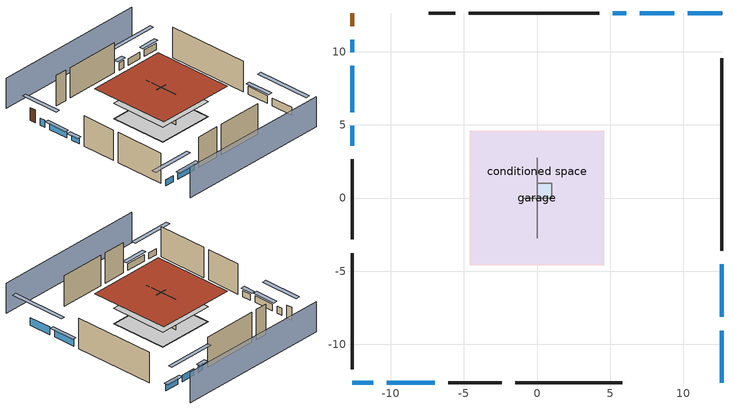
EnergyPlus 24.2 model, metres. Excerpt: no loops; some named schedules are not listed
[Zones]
air source heat pump airloop ret air zone
 floor adiabatic (AdiabaticConst): 0,0 0,1 1,1 1,0 z0
 wall adiabatic (AdiabaticConst): 0,1 0,0 1,0 1,1 0,1 z0:1
 ceiling adiabatic (AdiabaticConst): 1,0 1,1 0,1 0,0 z1
conditioned space
 floor to garage (Floor1 construction): -4.48,-4.48 -4.48,4.48 4.48,4.48 4.48,-4.48 z0
 floor adiabatic (AdiabaticFloorConstruction): -4.59,-4.59 -4.59,4.59 4.59,4.59 4.59,-4.59 z2.44
 floor foundation (Slab2 construction): -4.59,-4.59 -4.59,4.59 4.59,4.59 4.59,-4.59 z0
 wall outside (AdiabaticWallConstruction 1): -12.65,12.65 -12.65,11.74 z0:2.03
 wall outside (AdiabaticWallConstruction): 12.65,-12.65 12.65,-9.06 / 12.65,-8.13 12.65,-4.54 z0:1.22; 12.65,12.65 10.3,12.65 / 9.37,12.65 7.02,12.65 z0:1.04; -12.65,-12.65 -11.2,-12.65 z0:0.95; -10.28,-12.65 -6.99,-12.65 / -12.65,9.05 -12.65,5.86 z0:1.07; -12.65,10.81 -12.65,9.98 z0:1.1; -12.65,4.93 -12.65,3.58 z0:0.92; 6.1,12.65 5.2,12.65 z0:1.19
 wall outside (Wall3 construction): 12.65,-3.61 12.65,9.55 z0:4.88
 wall outside (Wall4 construction): -1.48,-12.65 5.84,-12.65 z0:4.88
 wall outside (Wall7 construction): -12.65,-3.76 -12.65,-11.72 z0:4.88
 wall outside (Wall8 construction): 4.27,12.65 -4.66,12.65 z0:4.88
 wall to garage (Wall5 construction): 0,2.74 0,-2.74 z0:4.88
 wall to garage (Wall6 construction): -0.91,0 0.91,0 z0:4.88
 window (WindowConstruction): 12.65,-12.65 12.65,-9.06 z0:1.22
 window (WindowConstruction 9): 12.65,12.65 10.3,12.65 z0:1.04
 window (WindowConstruction 1): 12.65,-8.13 12.65,-4.54 z0:1.22
 window (WindowConstruction 2): -12.65,-12.65 -11.21,-12.65 z0:0.94
 window (WindowConstruction 3): -10.28,-12.65 -6.99,-12.65 z0:1.07
 window (WindowConstruction 4): -12.65,10.81 -12.65,9.98 z0:1.1
 window (WindowConstruction 5): -12.65,9.05 -12.65,5.86 z0:1.07
 window (WindowConstruction 6): -12.65,4.93 -12.65,3.58 z0:0.91
 window (WindowConstruction 7): 9.37,12.65 7.02,12.65 z0:1.04
 window (WindowConstruction 8): 6.1,12.65 5.2,12.65 z0:1.19
 door (Door): -12.65,12.65 -12.65,11.74 z0:2.03
 ceiling adiabatic (AdiabaticFloorConstruction): 4.59,-4.59 4.59,4.59 -4.59,4.59 -4.59,-4.59 z2.44
 roof outside (Roof1 construction): -6.41,6.41 -6.41,-6.41 6.41,-6.41 6.41,6.41 z4.88
garage
 floor foundation (Slab1 construction): -4.48,-4.48 -4.48,4.48 4.48,4.48 4.48,-4.48 z0
 wall outside (Wall1 construction): -6.06,-12.65 -2.41,-12.65 z0:4.88
 wall outside (Wall2 construction): -12.65,2.65 -12.65,-2.83 z0:4.88
 wall outside (Wall9 construction): -5.59,12.65 -7.42,12.65 z0:4.88
shading: 12.65,17.22 -12.65,17.22 / -12.65,-17.22 12.65,-17.22 z0:4.88; 12.65,-6.32 12.65,-15.39 13.26,-15.39 13.26,-6.32 z3.96; 10,12.65 12.96,12.65 12.96,13.26 10,13.26 z1.34; 12.65,-4.24 12.65,-8.44 13.26,-8.44 13.26,-4.24 z1.52; -8.46,-12.65 -15.39,-12.65 -15.39,-13.26 -8.46,-13.26 z3.69; -6.69,-12.65 -10.58,-12.65 -10.58,-13.26 -6.69,-13.26 z1.37; -12.65,7.24 -12.65,13.55 -13.26,13.55 -13.26,7.24 z3.84; -12.65,5.56 -12.65,9.35 -13.26,9.35 -13.26,5.56 z1.37; -12.65,3.28 -12.65,5.24 -13.26,5.24 -13.26,3.28 z1.22; 4.28,12.65 12.12,12.65 12.12,13.26 4.28,13.26 z3.78; 4.89,12.65 6.4,12.65 6.4,13.26 4.89,13.26 z1.49
[Building]
Building 1: Terrain=Suburbs
[Site:Location]
Portland Intl Arpt_OR: Latitude {deg}=45.59; Longitude {deg}=-122.6; Time Zone {hr}=-8; Elevation {m}=33; Keep Site Location Information=Yes
[Site:GroundTemperature:Shallow]
10.2558, 8.96328, 8.85977, 9.47314, 11.9355, 14.3863, 16.5111, 17.8571, 17.9714, 16.8767, 14.8061, 12.4304
[Site:WaterMainsTemperature]
Calculation Method=Schedule; Temperature Schedule=mains temperature schedule
[Material] Roughness=Rough; Thermal Absorptance=0.9
Name | Thickness {m} | Conductivity {W/m-K} | Density {kg/m3} | Specific Heat {J/kg-K} | Solar Absorptance | Visible Absorptance
concrete 4.0 in. | 0.1016 | 1.803125 | 2242.8 | 837.4 | 0.7 | 0.7
door material | 0.04445 | 0.0612267 | 512.64 | 1214.23 | 0.7 | 0.7
floor covering | 0.0127 | 0.0433444 | 54.468 | 1339.84 | 0.6 | 0.6
floor covering 1 | 0.0127 | 0.0450781 | 54.468 | 1339.84 | 0.9 | 0.9
floor rigid ins; wall rigid ins | 0.512978 | 0.029427 | 32.04 | 1214.23 | 0.7 | 0.7
floor stud and cavity | 0.1397 | 0.923637 | 92.3553 | 1139.71 | 0.7 | 0.7
floor stud and cavity 1 | 0.1397 | 1.75129 | 37.0049 | 1207.88 | 0.7 | 0.7
furniture material conditioned space 1; furniture material garage 1 | 0.1524 | 0.115458 | 640.8 | 1214.23 | 0.6 | 0.6
gypsum board | 0.0127 | 0.160291 | 801 | 837.4 | 0.6 | 0.6
osb sheathing 0.5 in.; osb sheathing 0.5 in. 1; osb sheathing 0.5 in. 2 | 0.0127 | 0.115458 | 512.64 | 1214.23 | 0.7 | 0.7
osb sheathing 0.75 in. | 0.01905 | 0.115458 | 512.64 | 1214.23 | 0.7 | 0.7
roof rigid ins | 0.051816 | 0.029427 | 32.04 | 1214.23 | 0.7 | 0.7
roof stud and cavity | 0.2032 | 0.633245 | 78.34581 | 1123.46 | 0.7 | 0.7
slate or tile shingles | 0.01905 | 0.840978 | 1899.972 | 799.717 | 0.75 | 0.75
wall stud and cavity | 0.1397 | 0.727959 | 139.0536 | 1170.24 | 0.6 | 0.6
wall stud and cavity 1 | 0.1397 | 0.0951301 | 139.0536 | 1170.24 | 0.7 | 0.7
wall stud and cavity 2 | 0.1397 | 0.0856282 | 139.0536 | 1170.24 | 0.7 | 0.7
wall stud and cavity 3 | 0.0889 | 0.380278 | 52.3479 | 1209.89 | 0.7 | 0.7
wall stud and cavity 4 | 0.0889 | 0.391764 | 83.0341 | 1211.67 | 0.7 | 0.7
wood siding | 0.0254 | 0.102417 | 544.68 | 1172.36 | 0.85 | 0.85
wood siding 1; wood siding 2 | 0.0254 | 0.102417 | 544.68 | 1172.36 | 0.7 | 0.7
[Material:NoMass]
Adiabatic: Roughness=Rough; Thermal Resistance {m2-K/W}=176.1; Thermal Absorptance=0.9; Solar Absorptance=0.7; Visible Absorptance=0.7
[WindowMaterial:SimpleGlazingSystem]
WindowMaterial: U-Factor {W/m2-K}=2.78222; Solar Heat Gain Coefficient=0.56
[Construction]
AdiabaticConst: Adiabatic
AdiabaticFloorConstruction: floor stud and cavity 1, floor rigid ins, osb sheathing 0.75 in., floor covering
AdiabaticWallConstruction: wood siding 1, wall rigid ins, wall stud and cavity 3, gypsum board
AdiabaticWallConstruction 1: wood siding 2, wall rigid ins, wall stud and cavity 3, gypsum board
Door: door material
Floor1 construction: floor stud and cavity, osb sheathing 0.75 in., floor covering
furniture construction conditioned space 1: furniture material conditioned space 1
furniture construction garage 1: furniture material garage 1
PartitionWallConstruction: gypsum board, wall stud and cavity 4, gypsum board
Roof1 construction: slate or tile shingles, roof rigid ins, osb sheathing 0.75 in., roof stud and cavity, gypsum board
Slab1 construction: concrete 4.0 in.
Slab2 construction: concrete 4.0 in., floor covering 1
Wall1 construction; Wall2 construction: wood siding, osb sheathing 0.5 in., wall stud and cavity
Wall3 construction; Wall4 construction: wood siding, osb sheathing 0.5 in., wall stud and cavity 1, gypsum board
Wall5 construction: osb sheathing 0.5 in. 1, wall stud and cavity 2, gypsum board
Wall6 construction: osb sheathing 0.5 in. 2, wall stud and cavity 2, gypsum board
Wall7 construction; Wall8 construction: wood siding, osb sheathing 0.5 in. 1, wall stud and cavity 1, gypsum board
Wall9 construction: wood siding, osb sheathing 0.5 in. 1, wall stud and cavity
WindowConstruction; WindowConstruction 1; WindowConstruction 2; WindowConstruction 3; WindowConstruction 4; WindowConstruction 5; WindowConstruction 6; WindowConstruction 7; WindowConstruction 8; WindowConstruction 9: WindowMaterial
[Zone] Multiplier=1
Name | Volume {m3} | Part of Total Floor Area
air source heat pump airloop ret air zone | 1 | No
conditioned space | 606.66 | Yes
garage | 195.726 | Yes
[Space]
Name | Zone | Space Type | Volume {m3}
air source heat pump airloop ret air space | air source heat pump airloop ret air zone | Plenum Space Type
conditioned space 1 | conditioned space |  | 606.66
garage 1 | garage |  | 195.726
[SpaceList]
Plenum Space Type: air source heat pump airloop ret air space
[OtherEquipment] Design Level Calculation Method=EquipmentLevel
Name | Fuel Type | Zone or ZoneList or Space or SpaceList | Schedule | Design Level {W} | Fraction Latent | Fraction Radiant | Fraction Lost
air source heat pump airloop_0 RetCondToRP; air source heat pump airloop_0 RetSensLkToRP | None | air source heat pump airloop ret air space | Always On Discrete | 0 | 0 | 0 | 0
air source heat pump airloop_0 RetLatLkToRP | None | air source heat pump airloop ret air space | Always On Discrete | 0 | 1 | 0 | 0
air source heat pump airloop_0 SupCondToLv; air source heat pump airloop_0 SupSensLkToCond; mech vent house fan sensible load | None | conditioned space 1 | Always On Discrete | 0 | 0 | 0 | 0
air source heat pump airloop_0 SupLatLkToCond; mech vent house fan latent load | None | conditioned space 1 | Always On Discrete | 0 | 1 | 0 | 0
clothes dryer 1 | Electricity | conditioned space 1 | clothes_dryer | 0 | 0.015 | 0.081 | 0.85
cooking range 1 | NaturalGas | conditioned space 1 | cooking_range | 2752.19 | 0.16 | 0.384 | 0.2
general water use latent | None | conditioned space 1 | general water use schedule | 44.1266 | 1 | 0 | 0
general water use sensible | None | conditioned space 1 | general water use schedule | -43.4886 | 0 | 0.6 | 0
air source heat pump airloop_0 RetCondToDZ; air source heat pump airloop_0 SupCondToDZ; air source heat pump airloop_0 SupSensLkToDZ; water heater sens | None | garage 1 | Always On Discrete | 0 | 0 | 0 | 0
air source heat pump airloop_0 SupLatLkToDZ; water heater lat | None | garage 1 | Always On Discrete | 0 | 1 | 0 | 0
water heater energy adjustment1 | Electricity | garage 1 | Always On Discrete | 0.01 | 0 | 0 | 1
[SurfaceProperty:ExposedFoundationPerimeter] Exposed Perimeter Calculation Method=TotalExposedPerimeter
Name | Total Exposed Perimeter {m}
Slab2 | 31.91256
Slab1 | 21.9456
[SurfaceProperty:IncidentSolarMultiplier] Incident Solar Multiplier=1; Incident Solar Multiplier Schedule=trans schedule winter=0.85 summer=0.7
Window1; Window10; Window2; Window3; Window4; Window5; Window6; Window7; Window8; Window9
[InternalMass]
Name | Construction | Zone or ZoneList | Space or SpaceList | Surface Area {m2}
furniture mass conditioned space 1 | furniture construction conditioned space 1 | conditioned space | conditioned space 1 | 99.51774
partition wall mass | PartitionWallConstruction | conditioned space | conditioned space 1 | 248.794
furniture mass garage 1 | furniture construction garage 1 | garage | garage 1 | 8.02682
[Lights] Design Level Calculation Method=LightingLevel; Return Air Fraction=0; Fraction Radiant=0.6; Fraction Visible=0.2; Fraction Replaceable=1
Name | Zone or ZoneList or Space or SpaceList | Schedule | Lighting Level {W}
interior lighting | conditioned space 1 | lighting_interior | 327.539
garage lighting | garage 1 | lighting_garage | 8.01684
[People]
occupants: Zone or ZoneList or Space or SpaceList=conditioned space 1; Number of People Schedule=occupants; Number of People Calculation Method=People; Number of People=2; Fraction Radiant=0.314171; Sensible Heat Fraction=0.56303; Activity Level Schedule=occupants activity schedule; Carbon Dioxide Generation Rate {m3/s-W}=0; Enable ASHRAE 55 Comfort Warnings=No; Mean Radiant Temperature Calculation Type=EnclosureAveraged
[ElectricEquipment] Design Level Calculation Method=EquipmentLevel
Name | Zone or ZoneList or Space or SpaceList | Schedule | Design Level {W} | Fraction Latent | Fraction Radiant | Fraction Lost
ceiling fan | conditioned space 1 | ceiling_fan | 18.276 | 0 | 0.558 | 0
clothes dryer | conditioned space 1 | clothes_dryer | 4178.42 | 0.015 | 0.081 | 0.85
clothes washer | conditioned space 1 | clothes_washer | 627.322 | 0.03 | 0.162 | 0.7
cooking range | conditioned space 1 | cooking_range | 93.9085 | 0.16 | 0.384 | 0.2
fridge | conditioned space 1 | fridge schedule | 57.5342 | 0 | 0.6 | 0
mech vent bath fan 0 | conditioned space 1 | mech vent bath fan 0 schedule | 30 | 0 | 0 | 1
mech vent house fan | conditioned space 1 | mech vent house fan schedule | 0 | 0 | 0 | 1
mech vent house fan cfis | conditioned space 1 | mech vent house fan cfis schedule | 0 | 0 | 0 | 0
mech vent range fan 0 | conditioned space 1 | mech vent range fan 0 schedule | 30 | 0 | 0 | 1
misc plug loads | conditioned space 1 | plug_loads_other | 749.253 | 0.021 | 0.558 | 0.049
misc tv | conditioned space 1 | plug_loads_tv | 842.358 | 0 | 0.6 | 0
whole house fan | conditioned space 1 | Always On Discrete | 0 | 0 | 0 | 1
freezer | garage 1 | freezer schedule | 194.914 | 0 | 0.6 | 0
[ZoneInfiltration:DesignFlowRate] Schedule=Always On Discrete; Design Flow Rate Calculation Method=Flow/Zone; Design Flow Rate {m3/s}=0
Name | Zone or ZoneList or Space or SpaceList
infil flow; natural vent flow; whole house fan flow | conditioned space 1
garage 1 duct leakage imbalance infil flow | garage 1
[ZoneMixing] Schedule=Always On Continuous; Design Flow Rate Calculation Method=Flow/Zone; Design Flow Rate {m3/s}=0
Name | Zone or Space | Source Zone or Space
air source heat pump airloop_0 ZoneMixDZToCond mix | conditioned space | garage
air source heat pump airloop_0 ZoneMixCondToDZ mix | garage | conditioned space
[ZoneInfiltration:EffectiveLeakageArea]
infil garage 1: Zone or Space=garage 1; Schedule=Always On Discrete; Effective Air Leakage Area {cm2}=1019.39; Stack Coefficient=0.000129147; Wind Coefficient=4.38083e-05
[AirLoopHVAC:ReturnPlenum]
Air Loop HVAC Return Plenum 1: Zone=air source heat pump airloop ret air zone
[Foundation:Kiva] Wall Height Above Grade {m}=0.1016; Wall Depth Below Slab {m}=0.2032
Name | Initial Indoor Air Temperature {C}
Foundation Kiva 1 | 13.4258
Foundation Kiva 2 | 20.5556
[Foundation:Kiva:Settings]
Soil Conductivity {W/m-K}=1.9041; Soil Density {kg/m3}=1842.3; Soil Specific Heat {J/kg-K}=418.7; Ground Solar Absorptivity=0.9; Ground Thermal Absorptivity=0.9; Ground Surface Roughness {m}=0.03; Far-Field Width {m}=40; Deep-Ground Boundary Condition=ZeroFlux; Deep-Ground Depth {m}=40; Minimum Cell Dimension {m}=0.2; Maximum Cell Growth Coefficient=3; Simulation Timestep=Timestep
[Exterior:Lights]
exterior lighting: Schedule=exterior lighting schedule; Design Level {W}=8.97151
[EnergyManagementSystem:Sensor] Output:Variable or Output:Meter Index Key=garage
Name | Output:Variable or Output:Meter
air_source_heat_pump_airloop_0_DZ_T_s | Zone Air Temperature
air_source_heat_pump_airloop_0_DZ_W_s | Zone Mean Air Humidity Ratio
water_heater_amb_rh | Zone Air Relative Humidity
water_heater_amb_temp | Zone Mean Air Temperature
[Schedule:Constant]
Name | Hourly Value
Always On Discrete; mech vent house fan schedule; mech vent house fan cfis schedule; Always On Continuous | 1
occupants activity schedule | 117.228
fridge schedule | 0
[Schedule:Day:Interval]
trans schedule winter=0.85 summer=0.7 day; trans schedule winter=0.85 summer=0.7 day 2: No, 24:00, 0.85
trans schedule winter=0.85 summer=0.7 day 1: No, 24:00, 0.7
trans schedule winter=0.85 summer=0.7 default day; mech vent bath fan 0 schedule default day; mech vent range fan 0 schedule default day; general water use schedule default day: No, 24:00, 0
mech vent bath fan 0 schedule day: No, 03:00, 0, 04:00, 1, 24:00, 0
mech vent range fan 0 schedule day: No, 17:00, 0, 18:00, 1, 24:00, 0
general water use schedule day: No, 01:00, 0.315068, 03:00, 0.287671, 04:00, 0.342466, 05:00, 0.369863, 06:00, 0.520548, 07:00, 0.60274, 08:00, 0.534247, 10:00, 0.506849, 11:00, 0.465753, 14:00, 0.479452, 15:00, 0.534247, 16:00, 0.589041, 17:00, 0.69863, 18:00, 0.876712, 19:00, 0.890411, 20:00, 0.986301, 21:00, 1, 22:00, 0.863014, 23:00, 0.616438, 24:00, 0.465753
[Schedule:Week:Daily]
trans schedule winter=0.85 summer=0.7 Week Rule - Jan1-May26: trans schedule winter=0.85 summer=0.7 day, trans schedule winter=0.85 summer=0.7 day, trans schedule winter=0.85 summer=0.7 day, trans schedule winter=0.85 summer=0.7 day, trans schedule winter=0.85 summer=0.7 day, trans schedule winter=0.85 summer=0.7 day, trans schedule winter=0.85 summer=0.7 day, trans schedule winter=0.85 summer=0.7 default day, trans schedule winter=0.85 summer=0.7 default day, trans schedule winter=0.85 summer=0.7 default day, trans schedule winter=0.85 summer=0.7 default day, trans schedule winter=0.85 summer=0.7 default day
trans schedule winter=0.85 summer=0.7 Week Rule - May27-Jun2: trans schedule winter=0.85 summer=0.7 day, trans schedule winter=0.85 summer=0.7 day, trans schedule winter=0.85 summer=0.7 day, trans schedule winter=0.85 summer=0.7 day, trans schedule winter=0.85 summer=0.7 day, trans schedule winter=0.85 summer=0.7 day 1, trans schedule winter=0.85 summer=0.7 day 1, trans schedule winter=0.85 summer=0.7 default day, trans schedule winter=0.85 summer=0.7 default day, trans schedule winter=0.85 summer=0.7 default day, trans schedule winter=0.85 summer=0.7 default day, trans schedule winter=0.85 summer=0.7 default day
trans schedule winter=0.85 summer=0.7 Week Rule - Jun3-Sep29: trans schedule winter=0.85 summer=0.7 day 1, trans schedule winter=0.85 summer=0.7 day 1, trans schedule winter=0.85 summer=0.7 day 1, trans schedule winter=0.85 summer=0.7 day 1, trans schedule winter=0.85 summer=0.7 day 1, trans schedule winter=0.85 summer=0.7 day 1, trans schedule winter=0.85 summer=0.7 day 1, trans schedule winter=0.85 summer=0.7 default day, trans schedule winter=0.85 summer=0.7 default day, trans schedule winter=0.85 summer=0.7 default day, trans schedule winter=0.85 summer=0.7 default day, trans schedule winter=0.85 summer=0.7 default day
trans schedule winter=0.85 summer=0.7 Week Rule - Sep30-Oct6: trans schedule winter=0.85 summer=0.7 day 1, trans schedule winter=0.85 summer=0.7 day 2, trans schedule winter=0.85 summer=0.7 day 2, trans schedule winter=0.85 summer=0.7 day 2, trans schedule winter=0.85 summer=0.7 day 2, trans schedule winter=0.85 summer=0.7 day 2, trans schedule winter=0.85 summer=0.7 day 2, trans schedule winter=0.85 summer=0.7 default day, trans schedule winter=0.85 summer=0.7 default day, trans schedule winter=0.85 summer=0.7 default day, trans schedule winter=0.85 summer=0.7 default day, trans schedule winter=0.85 summer=0.7 default day
trans schedule winter=0.85 summer=0.7 Week Rule - Oct7-Dec31: trans schedule winter=0.85 summer=0.7 day 2, trans schedule winter=0.85 summer=0.7 day 2, trans schedule winter=0.85 summer=0.7 day 2, trans schedule winter=0.85 summer=0.7 day 2, trans schedule winter=0.85 summer=0.7 day 2, trans schedule winter=0.85 summer=0.7 day 2, trans schedule winter=0.85 summer=0.7 day 2, trans schedule winter=0.85 summer=0.7 default day, trans schedule winter=0.85 summer=0.7 default day, trans schedule winter=0.85 summer=0.7 default day, trans schedule winter=0.85 summer=0.7 default day, trans schedule winter=0.85 summer=0.7 default day
mech vent bath fan 0 schedule Week Rule - Jan1-Dec31: mech vent bath fan 0 schedule day, mech vent bath fan 0 schedule day, mech vent bath fan 0 schedule day, mech vent bath fan 0 schedule day, mech vent bath fan 0 schedule day, mech vent bath fan 0 schedule day, mech vent bath fan 0 schedule day, mech vent bath fan 0 schedule default day, mech vent bath fan 0 schedule default day, mech vent bath fan 0 schedule default day, mech vent bath fan 0 schedule default day, mech vent bath fan 0 schedule default day
mech vent range fan 0 schedule Week Rule - Jan1-Dec31: mech vent range fan 0 schedule day, mech vent range fan 0 schedule day, mech vent range fan 0 schedule day, mech vent range fan 0 schedule day, mech vent range fan 0 schedule day, mech vent range fan 0 schedule day, mech vent range fan 0 schedule day, mech vent range fan 0 schedule default day, mech vent range fan 0 schedule default day, mech vent range fan 0 schedule default day, mech vent range fan 0 schedule default day, mech vent range fan 0 schedule default day
general water use schedule Week Rule - Jan1-Dec31: general water use schedule day, general water use schedule day, general water use schedule day, general water use schedule day, general water use schedule day, general water use schedule day, general water use schedule day, general water use schedule default day, general water use schedule default day, general water use schedule default day, general water use schedule default day, general water use schedule default day
freezer schedule Week Rule - Jan1-Jan27: freezer schedule day, freezer schedule day, freezer schedule day, freezer schedule day, freezer schedule day, freezer schedule day, freezer schedule day, freezer schedule default day, freezer schedule default day, freezer schedule default day, freezer schedule default day, freezer schedule default day
freezer schedule Week Rule - Jan28-Feb3: freezer schedule day, freezer schedule day, freezer schedule day, freezer schedule day, freezer schedule day 1, freezer schedule day 1, freezer schedule day 1, freezer schedule default day, freezer schedule default day, freezer schedule default day, freezer schedule default day, freezer schedule default day
freezer schedule Week Rule - Feb4-Feb24: freezer schedule day 1, freezer schedule day 1, freezer schedule day 1, freezer schedule day 1, freezer schedule day 1, freezer schedule day 1, freezer schedule day 1, freezer schedule default day, freezer schedule default day, freezer schedule default day, freezer schedule default day, freezer schedule default day
freezer schedule Week Rule - Feb25-Mar3: freezer schedule day 1, freezer schedule day 1, freezer schedule day 1, freezer schedule day 1, freezer schedule day 2, freezer schedule day 2, freezer schedule day 2, freezer schedule default day, freezer schedule default day, freezer schedule default day, freezer schedule default day, freezer schedule default day
freezer schedule Week Rule - Mar4-May26: freezer schedule day 2, freezer schedule day 2, freezer schedule day 2, freezer schedule day 2, freezer schedule day 2, freezer schedule day 2, freezer schedule day 2, freezer schedule default day, freezer schedule default day, freezer schedule default day, freezer schedule default day, freezer schedule default day
freezer schedule Week Rule - May27-Jun2: freezer schedule day 2, freezer schedule day 2, freezer schedule day 2, freezer schedule day 2, freezer schedule day 2, freezer schedule day 3, freezer schedule day 3, freezer schedule default day, freezer schedule default day, freezer schedule default day, freezer schedule default day, freezer schedule default day
freezer schedule Week Rule - Jun3-Sep29: freezer schedule day 3, freezer schedule day 3, freezer schedule day 3, freezer schedule day 3, freezer schedule day 3, freezer schedule day 3, freezer schedule day 3, freezer schedule default day, freezer schedule default day, freezer schedule default day, freezer schedule default day, freezer schedule default day
freezer schedule Week Rule - Sep30-Oct6: freezer schedule day 3, freezer schedule day 4, freezer schedule day 4, freezer schedule day 4, freezer schedule day 4, freezer schedule day 4, freezer schedule day 4, freezer schedule default day, freezer schedule default day, freezer schedule default day, freezer schedule default day, freezer schedule default day
freezer schedule Week Rule - Oct7-Oct27: freezer schedule day 4, freezer schedule day 4, freezer schedule day 4, freezer schedule day 4, freezer schedule day 4, freezer schedule day 4, freezer schedule day 4, freezer schedule default day, freezer schedule default day, freezer schedule default day, freezer schedule default day, freezer schedule default day
freezer schedule Week Rule - Oct28-Nov3: freezer schedule day 4, freezer schedule day 4, freezer schedule day 4, freezer schedule day 4, freezer schedule day 5, freezer schedule day 5, freezer schedule day 5, freezer schedule default day, freezer schedule default day, freezer schedule default day, freezer schedule default day, freezer schedule default day
freezer schedule Week Rule - Nov4-Nov24: freezer schedule day 5, freezer schedule day 5, freezer schedule day 5, freezer schedule day 5, freezer schedule day 5, freezer schedule day 5, freezer schedule day 5, freezer schedule default day, freezer schedule default day, freezer schedule default day, freezer schedule default day, freezer schedule default day
freezer schedule Week Rule - Nov25-Dec1: freezer schedule day 5, freezer schedule day 5, freezer schedule day 5, freezer schedule day 5, freezer schedule day 5, freezer schedule day 5, freezer schedule day 6, freezer schedule default day, freezer schedule default day, freezer schedule default day, freezer schedule default day, freezer schedule default day
freezer schedule Week Rule - Dec2-Dec31: freezer schedule day 6, freezer schedule day 6, freezer schedule day 6, freezer schedule day 6, freezer schedule day 6, freezer schedule day 6, freezer schedule day 6, freezer schedule default day, freezer schedule default day, freezer schedule default day, freezer schedule default day, freezer schedule default day
exterior lighting schedule Week Rule - Jan1-Jan27: exterior lighting schedule day, exterior lighting schedule day, exterior lighting schedule day, exterior lighting schedule day, exterior lighting schedule day, exterior lighting schedule day, exterior lighting schedule day, exterior lighting schedule default day, exterior lighting schedule default day, exterior lighting schedule default day, exterior lighting schedule default day, exterior lighting schedule default day
exterior lighting schedule Week Rule - Jan28-Feb3: exterior lighting schedule day, exterior lighting schedule day, exterior lighting schedule day, exterior lighting schedule day, exterior lighting schedule day 1, exterior lighting schedule day 1, exterior lighting schedule day 1, exterior lighting schedule default day, exterior lighting schedule default day, exterior lighting schedule default day, exterior lighting schedule default day, exterior lighting schedule default day
exterior lighting schedule Week Rule - Feb4-Feb24: exterior lighting schedule day 1, exterior lighting schedule day 1, exterior lighting schedule day 1, exterior lighting schedule day 1, exterior lighting schedule day 1, exterior lighting schedule day 1, exterior lighting schedule day 1, exterior lighting schedule default day, exterior lighting schedule default day, exterior lighting schedule default day, exterior lighting schedule default day, exterior lighting schedule default day
exterior lighting schedule Week Rule - Feb25-Mar3: exterior lighting schedule day 1, exterior lighting schedule day 1, exterior lighting schedule day 1, exterior lighting schedule day 1, exterior lighting schedule day 2, exterior lighting schedule day 2, exterior lighting schedule day 2, exterior lighting schedule default day, exterior lighting schedule default day, exterior lighting schedule default day, exterior lighting schedule default day, exterior lighting schedule default day
exterior lighting schedule Week Rule - Mar4-Mar31: exterior lighting schedule day 2, exterior lighting schedule day 2, exterior lighting schedule day 2, exterior lighting schedule day 2, exterior lighting schedule day 2, exterior lighting schedule day 2, exterior lighting schedule day 2, exterior lighting schedule default day, exterior lighting schedule default day, exterior lighting schedule default day, exterior lighting schedule default day, exterior lighting schedule default day
exterior lighting schedule Week Rule - Apr1-Apr28: exterior lighting schedule day 3, exterior lighting schedule day 3, exterior lighting schedule day 3, exterior lighting schedule day 3, exterior lighting schedule day 3, exterior lighting schedule day 3, exterior lighting schedule day 3, exterior lighting schedule default day, exterior lighting schedule default day, exterior lighting schedule default day, exterior lighting schedule default day, exterior lighting schedule default day
exterior lighting schedule Week Rule - Apr29-May5: exterior lighting schedule day 3, exterior lighting schedule day 3, exterior lighting schedule day 4, exterior lighting schedule day 4, exterior lighting schedule day 4, exterior lighting schedule day 4, exterior lighting schedule day 4, exterior lighting schedule default day, exterior lighting schedule default day, exterior lighting schedule default day, exterior lighting schedule default day, exterior lighting schedule default day
exterior lighting schedule Week Rule - May6-May26: exterior lighting schedule day 4, exterior lighting schedule day 4, exterior lighting schedule day 4, exterior lighting schedule day 4, exterior lighting schedule day 4, exterior lighting schedule day 4, exterior lighting schedule day 4, exterior lighting schedule default day, exterior lighting schedule default day, exterior lighting schedule default day, exterior lighting schedule default day, exterior lighting schedule default day
exterior lighting schedule Week Rule - May27-Jun2: exterior lighting schedule day 4, exterior lighting schedule day 4, exterior lighting schedule day 4, exterior lighting schedule day 4, exterior lighting schedule day 4, exterior lighting schedule day 5, exterior lighting schedule day 5, exterior lighting schedule default day, exterior lighting schedule default day, exterior lighting schedule default day, exterior lighting schedule default day, exterior lighting schedule default day
exterior lighting schedule Week Rule - Jun3-Jun30: exterior lighting schedule day 5, exterior lighting schedule day 5, exterior lighting schedule day 5, exterior lighting schedule day 5, exterior lighting schedule day 5, exterior lighting schedule day 5, exterior lighting schedule day 5, exterior lighting schedule default day, exterior lighting schedule default day, exterior lighting schedule default day, exterior lighting schedule default day, exterior lighting schedule default day
exterior lighting schedule Week Rule - Jul1-Jul28: exterior lighting schedule day 6, exterior lighting schedule day 6, exterior lighting schedule day 6, exterior lighting schedule day 6, exterior lighting schedule day 6, exterior lighting schedule day 6, exterior lighting schedule day 6, exterior lighting schedule default day, exterior lighting schedule default day, exterior lighting schedule default day, exterior lighting schedule default day, exterior lighting schedule default day
exterior lighting schedule Week Rule - Jul29-Aug4: exterior lighting schedule day 6, exterior lighting schedule day 6, exterior lighting schedule day 6, exterior lighting schedule day 7, exterior lighting schedule day 7, exterior lighting schedule day 7, exterior lighting schedule day 7, exterior lighting schedule default day, exterior lighting schedule default day, exterior lighting schedule default day, exterior lighting schedule default day, exterior lighting schedule default day
exterior lighting schedule Week Rule - Aug5-Aug25: exterior lighting schedule day 7, exterior lighting schedule day 7, exterior lighting schedule day 7, exterior lighting schedule day 7, exterior lighting schedule day 7, exterior lighting schedule day 7, exterior lighting schedule day 7, exterior lighting schedule default day, exterior lighting schedule default day, exterior lighting schedule default day, exterior lighting schedule default day, exterior lighting schedule default day
exterior lighting schedule Week Rule - Aug26-Sep1: exterior lighting schedule day 7, exterior lighting schedule day 7, exterior lighting schedule day 7, exterior lighting schedule day 7, exterior lighting schedule day 7, exterior lighting schedule day 7, exterior lighting schedule day 8, exterior lighting schedule default day, exterior lighting schedule default day, exterior lighting schedule default day, exterior lighting schedule default day, exterior lighting schedule default day
exterior lighting schedule Week Rule - Sep2-Sep29: exterior lighting schedule day 8, exterior lighting schedule day 8, exterior lighting schedule day 8, exterior lighting schedule day 8, exterior lighting schedule day 8, exterior lighting schedule day 8, exterior lighting schedule day 8, exterior lighting schedule default day, exterior lighting schedule default day, exterior lighting schedule default day, exterior lighting schedule default day, exterior lighting schedule default day
exterior lighting schedule Week Rule - Sep30-Oct6: exterior lighting schedule day 8, exterior lighting schedule day 9, exterior lighting schedule day 9, exterior lighting schedule day 9, exterior lighting schedule day 9, exterior lighting schedule day 9, exterior lighting schedule day 9, exterior lighting schedule default day, exterior lighting schedule default day, exterior lighting schedule default day, exterior lighting schedule default day, exterior lighting schedule default day
exterior lighting schedule Week Rule - Oct7-Oct27: exterior lighting schedule day 9, exterior lighting schedule day 9, exterior lighting schedule day 9, exterior lighting schedule day 9, exterior lighting schedule day 9, exterior lighting schedule day 9, exterior lighting schedule day 9, exterior lighting schedule default day, exterior lighting schedule default day, exterior lighting schedule default day, exterior lighting schedule default day, exterior lighting schedule default day
exterior lighting schedule Week Rule - Oct28-Nov3: exterior lighting schedule day 9, exterior lighting schedule day 9, exterior lighting schedule day 9, exterior lighting schedule day 9, exterior lighting schedule day 10, exterior lighting schedule day 10, exterior lighting schedule day 10, exterior lighting schedule default day, exterior lighting schedule default day, exterior lighting schedule default day, exterior lighting schedule default day, exterior lighting schedule default day
exterior lighting schedule Week Rule - Nov4-Nov24: exterior lighting schedule day 10, exterior lighting schedule day 10, exterior lighting schedule day 10, exterior lighting schedule day 10, exterior lighting schedule day 10, exterior lighting schedule day 10, exterior lighting schedule day 10, exterior lighting schedule default day, exterior lighting schedule default day, exterior lighting schedule default day, exterior lighting schedule default day, exterior lighting schedule default day
exterior lighting schedule Week Rule - Nov25-Dec1: exterior lighting schedule day 10, exterior lighting schedule day 10, exterior lighting schedule day 10, exterior lighting schedule day 10, exterior lighting schedule day 10, exterior lighting schedule day 10, exterior lighting schedule day 11, exterior lighting schedule default day, exterior lighting schedule default day, exterior lighting schedule default day, exterior lighting schedule default day, exterior lighting schedule default day
exterior lighting schedule Week Rule - Dec2-Dec31: exterior lighting schedule day 11, exterior lighting schedule day 11, exterior lighting schedule day 11, exterior lighting schedule day 11, exterior lighting schedule day 11, exterior lighting schedule day 11, exterior lighting schedule day 11, exterior lighting schedule default day, exterior lighting schedule default day, exterior lighting schedule default day, exterior lighting schedule default day, exterior lighting schedule default day
[Schedule:Year]
trans schedule winter=0.85 summer=0.7: trans schedule winter=0.85 summer=0.7 Week Rule - Jan1-May26, 1, 1, 5, 26, trans schedule winter=0.85 summer=0.7 Week Rule - May27-Jun2, 5, 27, 6, 2, trans schedule winter=0.85 summer=0.7 Week Rule - Jun3-Sep29, 6, 3, 9, 29, trans schedule winter=0.85 summer=0.7 Week Rule - Sep30-Oct6, 9, 30, 10, 6, trans schedule winter=0.85 summer=0.7 Week Rule - Oct7-Dec31, 10, 7, 12, 31
mech vent bath fan 0 schedule: mech vent bath fan 0 schedule Week Rule - Jan1-Dec31, 1, 1, 12, 31
mech vent range fan 0 schedule: mech vent range fan 0 schedule Week Rule - Jan1-Dec31, 1, 1, 12, 31
general water use schedule: general water use schedule Week Rule - Jan1-Dec31, 1, 1, 12, 31
freezer schedule: freezer schedule Week Rule - Jan1-Jan27, 1, 1, 1, 27, freezer schedule Week Rule - Jan28-Feb3, 1, 28, 2, 3, freezer schedule Week Rule - Feb4-Feb24, 2, 4, 2, 24, freezer schedule Week Rule - Feb25-Mar3, 2, 25, 3, 3, freezer schedule Week Rule - Mar4-May26, 3, 4, 5, 26, freezer schedule Week Rule - May27-Jun2, 5, 27, 6, 2, freezer schedule Week Rule - Jun3-Sep29, 6, 3, 9, 29, freezer schedule Week Rule - Sep30-Oct6, 9, 30, 10, 6, freezer schedule Week Rule - Oct7-Oct27, 10, 7, 10, 27, freezer schedule Week Rule - Oct28-Nov3, 10, 28, 11, 3, freezer schedule Week Rule - Nov4-Nov24, 11, 4, 11, 24, freezer schedule Week Rule - Nov25-Dec1, 11, 25, 12, 1, freezer schedule Week Rule - Dec2-Dec31, 12, 2, 12, 31
exterior lighting schedule: exterior lighting schedule Week Rule - Jan1-Jan27, 1, 1, 1, 27, exterior lighting schedule Week Rule - Jan28-Feb3, 1, 28, 2, 3, exterior lighting schedule Week Rule - Feb4-Feb24, 2, 4, 2, 24, exterior lighting schedule Week Rule - Feb25-Mar3, 2, 25, 3, 3, exterior lighting schedule Week Rule - Mar4-Mar31, 3, 4, 3, 31, exterior lighting schedule Week Rule - Apr1-Apr28, 4, 1, 4, 28, exterior lighting schedule Week Rule - Apr29-May5, 4, 29, 5, 5, exterior lighting schedule Week Rule - May6-May26, 5, 6, 5, 26, exterior lighting schedule Week Rule - May27-Jun2, 5, 27, 6, 2, exterior lighting schedule Week Rule - Jun3-Jun30, 6, 3, 6, 30, exterior lighting schedule Week Rule - Jul1-Jul28, 7, 1, 7, 28, exterior lighting schedule Week Rule - Jul29-Aug4, 7, 29, 8, 4, exterior lighting schedule Week Rule - Aug5-Aug25, 8, 5, 8, 25, exterior lighting schedule Week Rule - Aug26-Sep1, 8, 26, 9, 1, exterior lighting schedule Week Rule - Sep2-Sep29, 9, 2, 9, 29, exterior lighting schedule Week Rule - Sep30-Oct6, 9, 30, 10, 6, exterior lighting schedule Week Rule - Oct7-Oct27, 10, 7, 10, 27, exterior lighting schedule Week Rule - Oct28-Nov3, 10, 28, 11, 3, exterior lighting schedule Week Rule - Nov4-Nov24, 11, 4, 11, 24, exterior lighting schedule Week Rule - Nov25-Dec1, 11, 25, 12, 1, exterior lighting schedule Week Rule - Dec2-Dec31, 12, 2, 12, 31
[Schedule:File] File=in.schedules.csv; Rows to Skip at Top=1; Number of Hours of Data=8760; Column Separator=Comma; Interpolate to Timestep=Yes; Minutes per Item=15; Adjust Schedule for Daylight Savings=Yes
Name | Column Number
lighting_interior | 5
occupants | 1
ceiling_fan | 4
clothes_dryer | 9
clothes_washer | 8
cooking_range | 10
plug_loads_other | 2
plug_loads_tv | 3
lighting_garage | 6
[Schedule:Compact]
mains temperature schedule: Through: 01/01, For: AllDays, Until: 24:00, 13.0633, Through: 01/02, For: AllDays, Until: 24:00, 13.0189, Through: 01/03, For: AllDays, Until: 24:00, 12.975, Through: 01/04, For: AllDays, Until: 24:00, 12.9328, Through: 01/05, For: AllDays, Until: 24:00, 12.8917, Through: 01/06, For: AllDays, Until: 24:00, 12.8517, Through: 01/07, For: AllDays, Until: 24:00, 12.8122, Through: 01/08, For: AllDays, Until: 24:00, 12.7744, Through: 01/09, For: AllDays, Until: 24:00, 12.7378, Through: 01/10, For: AllDays, Until: 24:00, 12.7017, Through: 01/11, For: AllDays, Until: 24:00, 12.6672, Through: 01/12, For: AllDays, Until: 24:00, 12.6339, Through: 01/13, For: AllDays, Until: 24:00, 12.6017, Through: 01/14, For: AllDays, Until: 24:00, 12.5706, Through: 01/15, For: AllDays, Until: 24:00, 12.5411, Through: 01/16, For: AllDays, Until: 24:00, 12.5122, Through: 01/17, For: AllDays, Until: 24:00, 12.485, Through: 01/18, For: AllDays, Until: 24:00, 12.4583, Through: 01/19, For: AllDays, Until: 24:00, 12.4333, Through: 01/20, For: AllDays, Until: 24:00, 12.41, Through: 01/21, For: AllDays, Until: 24:00, 12.3872, Through: 01/22, For: AllDays, Until: 24:00, 12.3661, Through: 01/23, For: AllDays, Until: 24:00, 12.3456, Through: 01/24, For: AllDays, Until: 24:00, 12.3272, Through: 01/25, For: AllDays, Until: 24:00, 12.3094, Through: 01/26, For: AllDays, Until: 24:00, 12.2933, Through: 01/27, For: AllDays, Until: 24:00, 12.2783, Through: 01/28, For: AllDays, Until: 24:00, 12.2644, Through: 01/29, For: AllDays, Until: 24:00, 12.2517, Through: 01/30, For: AllDays, Until: 24:00, 12.2406, Through: 01/31, For: AllDays, Until: 24:00, 12.2306, Through: 02/01, For: AllDays, Until: 24:00, 12.2222, Through: 02/02, For: AllDays, Until: 24:00, 12.215, Through: 02/03, For: AllDays, Until: 24:00, 12.2089, Through: 02/04, For: AllDays, Until: 24:00, 12.2039, Through: 02/05, For: AllDays, Until: 24:00, 12.2006, Through: 02/06, For: AllDays, Until: 24:00, 12.1983, Through: 02/07, For: AllDays, Until: 24:00, 12.1978, Through: 02/08, For: AllDays, Until: 24:00, 12.1978, Through: 02/09, For: AllDays, Until: 24:00, 12.2, Through: 02/10, For: AllDays, Until: 24:00, 12.2028, Through: 02/11, For: AllDays, Until: 24:00, 12.2072, Through: 02/12, For: AllDays, Until: 24:00, 12.2128, Through: 02/13, For: AllDays, Until: 24:00, 12.2194, Through: 02/14, For: AllDays, Until: 24:00, 12.2278, Through: 02/15, For: AllDays, Until: 24:00, 12.2372, Through: 02/16, For: AllDays, Until: 24:00, 12.2483, Through: 02/17, For: AllDays, Until: 24:00, 12.26, Through: 02/18, For: AllDays, Until: 24:00, 12.2733, Through: 02/19, For: AllDays, Until: 24:00, 12.2883, Through: 02/20, For: AllDays, Until: 24:00, 12.3039, Through: 02/21, For: AllDays, Until: 24:00, 12.3211, Through: 02/22, For: AllDays, Until: 24:00, 12.3394, Through: 02/23, For: AllDays, Until: 24:00, 12.3594, Through: 02/24, For: AllDays, Until: 24:00, 12.38, Through: 02/25, For: AllDays, Until: 24:00, 12.4022, Through: 02/26, For: AllDays, Until: 24:00, 12.4256, Through: 02/27, For: AllDays, Until: 24:00, 12.4506, Through: 02/28, For: AllDays, Until: 24:00, 12.4761, Through: 03/01, For: AllDays, Until: 24:00, 12.5033, Through: 03/02, For: AllDays, Until: 24:00, 12.5317, Through: 03/03, For: AllDays, Until: 24:00, 12.5611, Through: 03/04, For: AllDays, Until: 24:00, 12.5917, Through: 03/05, For: AllDays, Until: 24:00, 12.6233, Through: 03/06, For: AllDays, Until: 24:00, 12.6567, Through: 03/07, For: AllDays, Until: 24:00, 12.6906, Through: 03/08, For: AllDays, Until: 24:00, 12.7261, Through: 03/09, For: AllDays, Until: 24:00, 12.7628, Through: 03/10, For: AllDays, Until: 24:00, 12.8, Through: 03/11, For: AllDays, Until: 24:00, 12.8389, Through: 03/12, For: AllDays, Until: 24:00, 12.8789, Through: 03/13, For: AllDays, Until: 24:00, 12.9194, Through: 03/14, For: AllDays, Until: 24:00, 12.9617, Through: 03/15, For: AllDays, Until: 24:00, 13.0044, Through: 03/16, For: AllDays, Until: 24:00, 13.0489, Through: 03/17, For: AllDays, Until: 24:00, 13.0939, Through: 03/18, For: AllDays, Until: 24:00, 13.14, Through: 03/19, For: AllDays, Until: 24:00, 13.1872, Through: 03/20, For: AllDays, Until: 24:00, 13.2356, Through: 03/21, For: AllDays, Until: 24:00, 13.285, Through: 03/22, For: AllDays, Until: 24:00, 13.335, Through: 03/23, For: AllDays, Until: 24:00, 13.3861, Through: 03/24, For: AllDays, Until: 24:00, 13.4383, Through: 03/25, For: AllDays, Until: 24:00, 13.4911, Through: 03/26, For: AllDays, Until: 24:00, 13.545, Through: 03/27, For: AllDays, Until: 24:00, 13.6, Through: 03/28, For: AllDays, Until: 24:00, 13.6556, Through: 03/29, For: AllDays, Until: 24:00, 13.7122, Through: 03/30, For: AllDays, Until: 24:00, 13.77, Through: 03/31, For: AllDays, Until: 24:00, 13.8283, Through: 04/01, For: AllDays, Until: 24:00, 13.8872, Through: 04/02, For: AllDays, Until: 24:00, 13.9472, Through: 04/03, For: AllDays, Until: 24:00, 14.0078, Through: 04/04, For: AllDays, Until: 24:00, 14.0689, Through: 04/05, For: AllDays, Until: 24:00, 14.1311, Through: 04/06, For: AllDays, Until: 24:00, 14.1944, Through: 04/07, For: AllDays, Until: 24:00, 14.2578, Through: 04/08, For: AllDays, Until: 24:00, 14.3222, Through: 04/09, For: AllDays, Until: 24:00, 14.3872, Through: 04/10, For: AllDays, Until: 24:00, 14.4528, Through: 04/11, For: AllDays, Until: 24:00, 14.5189, Through: 04/12, For: AllDays, Until: 24:00, 14.5856, Through: 04/13, For: AllDays, Until: 24:00, 14.6533, Through: 04/14, For: AllDays, Until: 24:00, 14.7211, Through: 04/15, For: AllDays, Until: 24:00, 14.7894, Through: 04/16, For: AllDays, Until: 24:00, 14.8589, Through: 04/17, For: AllDays, Until: 24:00, 14.9283, Through: 04/18, For: AllDays, Until: 24:00, 14.9983, Through: 04/19, For: AllDays, Until: 24:00, 15.0689, Through: 04/20, For: AllDays, Until: 24:00, 15.14, Through: 04/21, For: AllDays, Until: 24:00, 15.2111, Through: 04/22, For: AllDays, Until: 24:00, 15.2833, Through: 04/23, For: AllDays, Until: 24:00, 15.3556, Through: 04/24, For: AllDays, Until: 24:00, 15.4278, Through: 04/25, For: AllDays, Until: 24:00, 15.5006, Through: 04/26, For: AllDays, Until: 24:00, 15.5739, Through: 04/27, For: AllDays, Until: 24:00, 15.6478, Through: 04/28, For: AllDays, Until: 24:00, 15.7211, Through: 04/29, For: AllDays, Until: 24:00, 15.7956, Through: 04/30, For: AllDays, Until: 24:00, 15.8694, Through: 05/01, For: AllDays, Until: 24:00, 15.9439, Through: 05/02, For: AllDays, Until: 24:00, 16.0189, Through: 05/03, For: AllDays, Until: 24:00, 16.0939, Through: 05/04, For: AllDays, Until: 24:00, 16.1689, Through: 05/05, For: AllDays, Until: 24:00, 16.2439, Through: 05/06, For: AllDays, Until: 24:00, 16.3189, Through: 05/07, For: AllDays, Until: 24:00, 16.3944, Through: 05/08, For: AllDays, Until: 24:00, 16.4694, Through: 05/09, For: AllDays, Until: 24:00, 16.545, Through: 05/10, For: AllDays, Until: 24:00, 16.6206, Through: 05/11, For: AllDays, Until: 24:00, 16.6956, Through: 05/12, For: AllDays, Until: 24:00, 16.7711, Through: 05/13, For: AllDays, Until: 24:00, 16.8461, Through: 05/14, For: AllDays, Until: 24:00, 16.9217, Through: 05/15, For: AllDays, Until: 24:00, 16.9967, Through: 05/16, For: AllDays, Until: 24:00, 17.0717, Through: 05/17, For: AllDays, Until: 24:00, 17.1467, Through: 05/18, For: AllDays, Until: 24:00, 17.2211, Through: 05/19, For: AllDays, Until: 24:00, 17.2956, Through: 05/20, For: AllDays, Until: 24:00, 17.37, Through: 05/21, For: AllDays, Until: 24:00, 17.4439, Through: 05/22, For: AllDays, Until: 24:00, 17.5178, Through: 05/23, For: AllDays, Until: 24:00, 17.5911, Through: 05/24, For: AllDays, Until: 24:00, 17.6644, Through: 05/25, For: AllDays, Until: 24:00, 17.7372, Through: 05/26, For: AllDays, Until: 24:00, 17.8094, Through: 05/27, For: AllDays, Until: 24:00, 17.8817, Through: 05/28, For: AllDays, Until: 24:00, 17.9533, Through: 05/29, For: AllDays, Until: 24:00, 18.025, Through: 05/30, For: AllDays, Until: 24:00, 18.0961, Through: 05/31, For: AllDays, Until: 24:00, 18.1661, Through: 06/01, For: AllDays, Until: 24:00, 18.2361, Through: 06/02, For: AllDays, Until: 24:00, 18.3061, Through: 06/03, For: AllDays, Until: 24:00, 18.375, Through: 06/04, For: AllDays, Until: 24:00, 18.4433, Through: 06/05, For: AllDays, Until: 24:00, 18.5111, Through: 06/06, For: AllDays, Until: 24:00, 18.5789, Through: 06/07, For: AllDays, Until: 24:00, 18.6456, Through: 06/08, For: AllDays, Until: 24:00, 18.7117, Through: 06/09, For: AllDays, Until: 24:00, 18.7772, Through: 06/10, For: AllDays, Until: 24:00, 18.8417, Through: 06/11, For: AllDays, Until: 24:00, 18.9061, Through: 06/12, For: AllDays, Until: 24:00, 18.9694, Through: 06/13, For: AllDays, Until: 24:00, 19.0322, Through: 06/14, For: AllDays, Until: 24:00, 19.0944, Through: 06/15, For: AllDays, Until: 24:00, 19.1556, Through: 06/16, For: AllDays, Until: 24:00, 19.2167, Through: 06/17, For: AllDays, Until: 24:00, 19.2761, Through: 06/18, For: AllDays, Until: 24:00, 19.335, Through: 06/19, For: AllDays, Until: 24:00, 19.3933, Through: 06/20, For: AllDays, Until: 24:00, 19.4506, Through: 06/21, For: AllDays, Until: 24:00, 19.5072, Through: 06/22, For: AllDays, Until: 24:00, 19.5628, Through: 06/23, For: AllDays, Until: 24:00, 19.6172, Through: 06/24, For: AllDays, Until: 24:00, 19.6711, Through: 06/25, For: AllDays, Until: 24:00, 19.7244, Through: 06/26, For: AllDays, Until: 24:00, 19.7761, Through: 06/27, For: AllDays, Until: 24:00, 19.8272, Through: 06/28, For: AllDays, Until: 24:00, 19.8772, Through: 06/29, For: AllDays, Until: 24:00, 19.9267, Through: 06/30, For: AllDays, Until: 24:00, 19.9744, Through: 07/01, For: AllDays, Until: 24:00, 20.0217, Through: 07/02, For: AllDays, Until: 24:00, 20.0678, Through: 07/03, For: AllDays, Until: 24:00, 20.1128, Through: 07/04, For: AllDays, Until: 24:00, 20.1567, Through: 07/05, For: AllDays, Until: 24:00, 20.1994, Through: 07/06, For: AllDays, Until: 24:00, 20.2417, Through: 07/07, For: AllDays, Until: 24:00, 20.2822, Through: 07/08, For: AllDays, Until: 24:00, 20.3222, Through: 07/09, For: AllDays, Until: 24:00, 20.3606, Through: 07/10, For: AllDays, Until: 24:00, 20.3978, Through: 07/11, For: AllDays, Until: 24:00, 20.4344, Through: 07/12, For: AllDays, Until: 24:00, 20.4694, Through: 07/13, For: AllDays, Until: 24:00, 20.5033, Through: 07/14, For: AllDays, Until: 24:00, 20.5367, Through: 07/15, For: AllDays, Until: 24:00, 20.5683, Through: 07/16, For: AllDays, Until: 24:00, 20.5983, Through: 07/17, For: AllDays, Until: 24:00, 20.6278, Through: 07/18, For: AllDays, Until: 24:00, 20.6561, Through: 07/19, For: AllDays, Until: 24:00, 20.6828, Through: 07/20, For: AllDays, Until: 24:00, 20.7089, Through: 07/21, For: AllDays, Until: 24:00, 20.7333, Through: 07/22, For: AllDays, Until: 24:00, 20.7561, Through: 07/23, For: AllDays, Until: 24:00, 20.7783, Through: 07/24, For: AllDays, Until: 24:00, 20.7989, Through: 07/25, For: AllDays, Until: 24:00, 20.8189, Through: 07/26, For: AllDays, Until: 24:00, 20.8367, Through: 07/27, For: AllDays, Until: 24:00, 20.8539, Through: 07/28, For: AllDays, Until: 24:00, 20.8694, Through: 07/29, For: AllDays, Until: 24:00, 20.8839, Through: 07/30, For: AllDays, Until: 24:00, 20.8972, Through: 07/31, For: AllDays, Until: 24:00, 20.9094, Through: 08/01, For: AllDays, Until: 24:00, 20.92, Through: 08/02, For: AllDays, Until: 24:00, 20.9289, Through: 08/03, For: AllDays, Until: 24:00, 20.9372, Through: 08/04, For: AllDays, Until: 24:00, 20.9439, Through: 08/05, For: AllDays, Until: 24:00, 20.9494, Through: 08/06, For: AllDays, Until: 24:00, 20.9533, Through: 08/07, For: AllDays, Until: 24:00, 20.9567, Through: 08/08, For: AllDays, Until: 24:00, 20.9578, Through: 08/09, For: AllDays, Until: 24:00, 20.9583, Through: 08/10, For: AllDays, Until: 24:00, 20.9572, Through: 08/11, For: AllDays, Until: 24:00, 20.955, Through: 08/12, For: AllDays, Until: 24:00, 20.9511, Through: 08/13, For: AllDays, Until: 24:00, 20.9467, Through: 08/14, For: AllDays, Until: 24:00, 20.94, Through: 08/15, For: AllDays, Until: 24:00, 20.9328, Through: 08/16, For: AllDays, Until: 24:00, 20.9239, Through: 08/17, For: AllDays, Until: 24:00, 20.9139, Through: 08/18, For: AllDays, Until: 24:00, 20.9028, Through: 08/19, For: AllDays, Until: 24:00, 20.89, Through: 08/20, For: AllDays, Until: 24:00, 20.8761, Through: 08/21, For: AllDays, Until: 24:00, 20.8611, Through: 08/22, For: AllDays, Until: 24:00, 20.8444, Through: 08/23, For: AllDays, Until: 24:00, 20.8267, Through: 08/24, For: AllDays, Until: 24:00, 20.8078, Through: 08/25, For: AllDays, Until: 24:00, 20.7872, Through: 08/26, For: AllDays, Until: 24:00, 20.7661, Through: 08/27, For: AllDays, Until: 24:00, 20.7433, Through: 08/28, For: AllDays, Until: 24:00, 20.7194, Through: 08/29, For: AllDays, Until: 24:00, 20.6944, Through: 08/30, For: AllDays, Until: 24:00, 20.6678, Through: 08/31, For: AllDays, Until: 24:00, 20.64, Through: 09/01, For: AllDays, Until: 24:00, 20.6111, Through: 09/02, For: AllDays, Until: 24:00, 20.5811, Through: 09/03, For: AllDays, Until: 24:00, 20.55, Through: 09/04, For: AllDays, Until: 24:00, 20.5178, Through: 09/05, For: AllDays, Until: 24:00, 20.4844, Through: 09/06, For: AllDays, Until: 24:00, 20.4494, Through: 09/07, For: AllDays, Until: 24:00, 20.4139, Through: 09/08, For: AllDays, Until: 24:00, 20.3767, Through: 09/09, For: AllDays, Until: 24:00, 20.3389, Through: 09/10, For: AllDays, Until: 24:00, 20.2994, Through: 09/11, For: AllDays, Until: 24:00, 20.2594, Through: 09/12, For: AllDays, Until: 24:00, 20.2178, Through: 09/13, For: AllDays, Until: 24:00, 20.1756, Through: 09/14, For: AllDays, Until: 24:00, 20.1317, Through: 09/15, For: AllDays, Until: 24:00, 20.0872, Through: 09/16, For: AllDays, Until: 24:00, 20.0417, Through: 09/17, For: AllDays, Until: 24:00, 19.995, Through: 09/18, For: AllDays, Until: 24:00, 19.9472, Through: 09/19, For: AllDays, Until: 24:00, 19.8983, Through: 09/20, For: AllDays, Until: 24:00, 19.8489, Through: 09/21, For: AllDays, Until: 24:00, 19.7983, Through: 09/22, For: AllDays, Until: 24:00, 19.7467, Through: 09/23, For: AllDays, Until: 24:00, 19.6944, Through: 09/24, For: AllDays, Until: 24:00, 19.6406, Through: 09/25, For: AllDays, Until: 24:00, 19.5867, Through: 09/26, For: AllDays, Until: 24:00, 19.5311, Through: 09/27, For: AllDays, Until: 24:00, 19.475, Through: 09/28, For: AllDays, Until: 24:00, 19.4183, Through: 09/29, For: AllDays, Until: 24:00, 19.3606, Through: 09/30, For: AllDays, Until: 24:00, 19.3017, Through: 10/01, For: AllDays, Until: 24:00, 19.2422, Through: 10/02, For: AllDays, Until: 24:00, 19.1822, Through: 10/03, For: AllDays, Until: 24:00, 19.1211, Through: 10/04, For: AllDays, Until: 24:00, 19.0594, Through: 10/05, For: AllDays, Until: 24:00, 18.9967, Through: 10/06, For: AllDays, Until: 24:00, 18.9333, Through: 10/07, For: AllDays, Until: 24:00, 18.8694, Through: 10/08, For: AllDays, Until: 24:00, 18.805, Through: 10/09, For: AllDays, Until: 24:00, 18.74, Through: 10/10, For: AllDays, Until: 24:00, 18.6739, Through: 10/11, For: AllDays, Until: 24:00, 18.6072, Through: 10/12, For: AllDays, Until: 24:00, 18.5406, Through: 10/13, For: AllDays, Until: 24:00, 18.4728, Through: 10/14, For: AllDays, Until: 24:00, 18.4044, Through: 10/15, For: AllDays, Until: 24:00, 18.3356, Through: 10/16, For: AllDays, Until: 24:00, 18.2661, Through: 10/17, For: AllDays, Until: 24:00, 18.1967, Through: 10/18, For: AllDays, Until: 24:00, 18.1261, Through: 10/19, For: AllDays, Until: 24:00, 18.0556, Through: 10/20, For: AllDays, Until: 24:00, 17.9844, Through: 10/21, For: AllDays, Until: 24:00, 17.9128, Through: 10/22, For: AllDays, Until: 24:00, 17.8406, Through: 10/23, For: AllDays, Until: 24:00, 17.7683, Through: 10/24, For: AllDays, Until: 24:00, 17.6956, Through: 10/25, For: AllDays, Until: 24:00, 17.6228, Through: 10/26, For: AllDays, Until: 24:00, 17.5494, Through: 10/27, For: AllDays, Until: 24:00, 17.4756, Through: 10/28, For: AllDays, Until: 24:00, 17.4017, Through: 10/29, For: AllDays, Until: 24:00, 17.3278, Through: 10/30, For: AllDays, Until: 24:00, 17.2533, Through: 10/31, For: AllDays, Until: 24:00, 17.1789, Through: 11/01, For: AllDays, Until: 24:00, 17.1039, Through: 11/02, For: AllDays, Until: 24:00, 17.0289, Through: 11/03, For: AllDays, Until: 24:00, 16.9539, Through: 11/04, For: AllDays, Until: 24:00, 16.8789, Through: 11/05, For: AllDays, Until: 24:00, 16.8033, Through: 11/06, For: AllDays, Until: 24:00, 16.7283, Through: 11/07, For: AllDays, Until: 24:00, 16.6528, Through: 11/08, For: AllDays, Until: 24:00, 16.5772, Through: 11/09, For: AllDays, Until: 24:00, 16.5022, Through: 11/10, For: AllDays, Until: 24:00, 16.4267, Through: 11/11, For: AllDays, Until: 24:00, 16.3517, Through: 11/12, For: AllDays, Until: 24:00, 16.2761, Through: 11/13, For: AllDays, Until: 24:00, 16.2011, Through: 11/14, For: AllDays, Until: 24:00, 16.1261, Through: 11/15, For: AllDays, Until: 24:00, 16.0511, Through: 11/16, For: AllDays, Until: 24:00, 15.9761, Through: 11/17, For: AllDays, Until: 24:00, 15.9017, Through: 11/18, For: AllDays, Until: 24:00, 15.8272, Through: 11/19, For: AllDays, Until: 24:00, 15.7533, Through: 11/20, For: AllDays, Until: 24:00, 15.6794, Through: 11/21, For: AllDays, Until: 24:00, 15.6056, Through: 11/22, For: AllDays, Until: 24:00, 15.5322, Through: 11/23, For: AllDays, Until: 24:00, 15.4594, Through: 11/24, For: AllDays, Until: 24:00, 15.3867, Through: 11/25, For: AllDays, Until: 24:00, 15.3144, Through: 11/26, For: AllDays, Until: 24:00, 15.2422, Through: 11/27, For: AllDays, Until: 24:00, 15.1706, Through: 11/28, For: AllDays, Until: 24:00, 15.0994, Through: 11/29, For: AllDays, Until: 24:00, 15.0289, Through: 11/30, For: AllDays, Until: 24:00, 14.9583, Through: 12/01, For: AllDays, Until: 24:00, 14.8889, Through: 12/02, For: AllDays, Until: 24:00, 14.8194, Through: 12/03, For: AllDays, Until: 24:00, 14.7506, Through: 12/04, For: AllDays, Until: 24:00, 14.6822, Through: 12/05, For: AllDays, Until: 24:00, 14.6144, Through: 12/06, For: AllDays, Until: 24:00, 14.5478, Through: 12/07, For: AllDays, Until: 24:00, 14.4811, Through: 12/08, For: AllDays, Until: 24:00, 14.415, Through: 12/09, For: AllDays, Until: 24:00, 14.35, Through: 12/10, For: AllDays, Until: 24:00, 14.2856, Through: 12/11, For: AllDays, Until: 24:00, 14.2217, Through: 12/12, For: AllDays, Until: 24:00, 14.1583, Through: 12/13, For: AllDays, Until: 24:00, 14.0961, Through: 12/14, For: AllDays, Until: 24:00, 14.0339, Through: 12/15, For: AllDays, Until: 24:00, 13.9733, Through: 12/16, For: AllDays, Until: 24:00, 13.9128, Through: 12/17, For: AllDays, Until: 24:00, 13.8533, Through: 12/18, For: AllDays, Until: 24:00, 13.795, Through: 12/19, For: AllDays, Until: 24:00, 13.7372, Through: 12/20, For: AllDays, Until: 24:00, 13.68, Through: 12/21, For: AllDays, Until: 24:00, 13.6239, Through: 12/22, For: AllDays, Until: 24:00, 13.5689, Through: 12/23, For: AllDays, Until: 24:00, 13.5144, Through: 12/24, For: AllDays, Until: 24:00, 13.4611, Through: 12/25, For: AllDays, Until: 24:00, 13.4083, Through: 12/26, For: AllDays, Until: 24:00, 13.3572, Through: 12/27, For: AllDays, Until: 24:00, 13.3061, Through: 12/28, For: AllDays, Until: 24:00, 13.2567, Through: 12/29, For: AllDays, Until: 24:00, 13.2078, Through: 12/30, For: AllDays, Until: 24:00, 13.1606, Through: 12/31, For: AllDays, Until: 24:00, 13.1139
